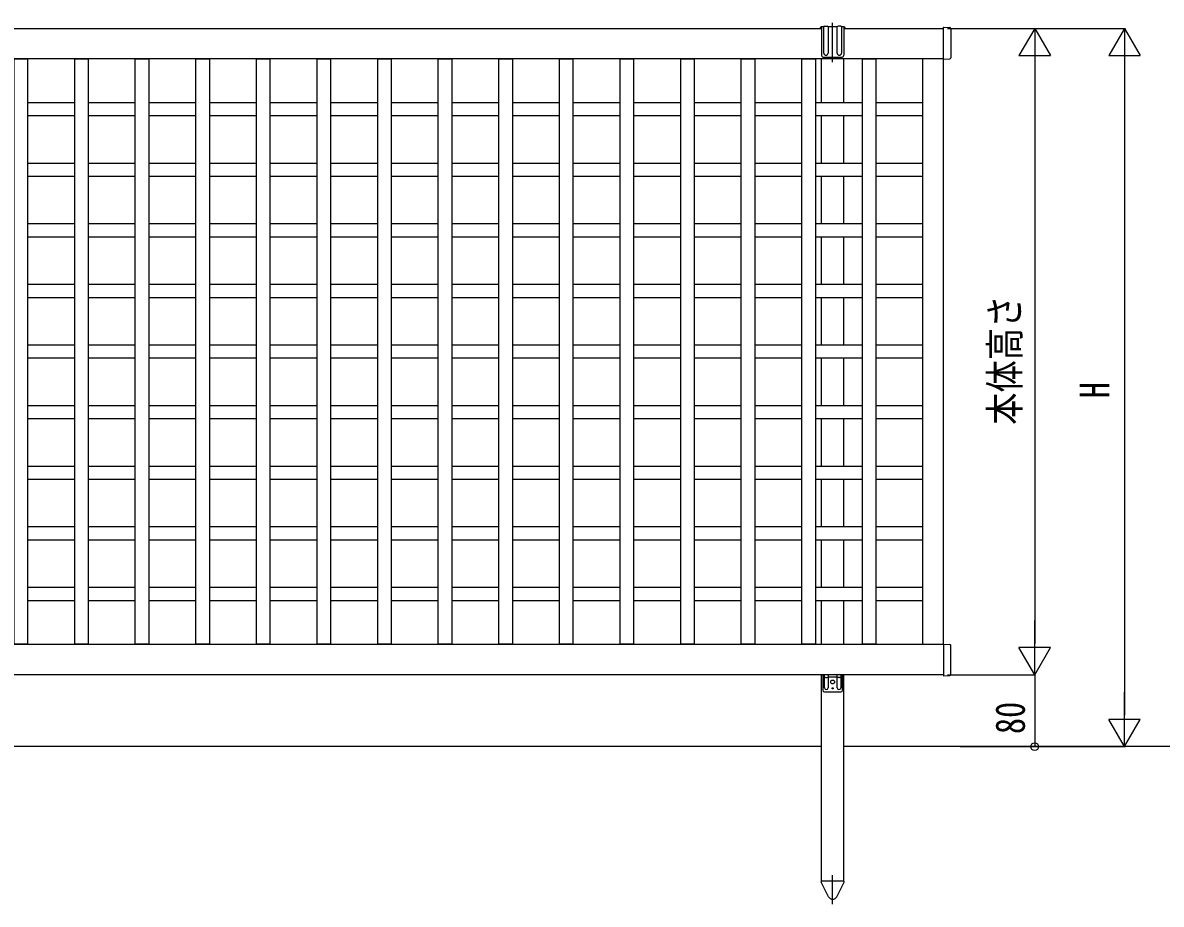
# Model space of a CAD drawing. Units: millimetres, scale not verified. Extents: x -4205 to 4205, y -2970 to 2970.
# Drawn here: x 1503 to 2771, y 794 to 1775 of the extents above; entities that cross this region are included whole.
import ezdxf
from ezdxf.enums import TextEntityAlignment as Align

# ---------------------------------------------------------------- set-up
doc = ezdxf.new("R2010")
doc.units = ezdxf.units.MM
doc.header["$LTSCALE"] = 16
doc.layers.add('0-4_YKK_A1', color=4, linetype='Continuous')
doc.layers.add('0-5_YKK_D', color=6, linetype='Continuous')
doc.styles.add('ＭＳ ゴシック', font='')
doc.styles.get('ＭＳ ゴシック').set_extended_font_data('MS Gothic')

msp = doc.modelspace()

# ---------------------------------------------------------------- linework, layer by layer
at = {"layer": '0-4_YKK_A1'}
for p, q in [((2405, 1731.64), (2405, 1775.42)), ((539, 1769.22), (2392.5, 1769.22)), ((2395, 1770.72), (2392.5, 1770.72)), ((2392.5, 1770.72), (2392.5, 1739.22)), ((2395, 1741.71), (2395, 1770.72)), ((2396, 1771.72), (2399, 1771.72)), ((2410, 1770.72), (2400, 1770.72)), ((2400, 1770.72), (2400, 1741.71)), ((2410, 1741.71), (2410, 1770.72)), ((2414, 1771.72), (2411, 1771.72)), ((2417.5, 1770.72), (2415, 1770.72)), ((2415, 1770.72), (2415, 1741.71)), ((2417.5, 1770.72), (2417.5, 1739.22)), ((2417.5, 1769.22), (2528.5, 1769.22)), ((2528.82, 1770.4), (2535.56, 1769.99)), ((2536.5, 1768.99), (2536.5, 1736.35)), ((2394.5, 1737.22), (2415.5, 1737.22)), ((2528.5, 1735.22), (539, 1735.22)), ((2392.5, 1686.72), (2392.5, 1735.22)), ((2417.5, 1686.72), (2417.5, 1735.22)), ((2505, 1735.22), (2505, 1083.22)), ((2528, 1735.22), (2528, 1083.22)), ((2528.82, 1734.94), (2535.56, 1735.35)), ((1508.25, 1686.72), (1560.75, 1686.72)), ((1575.75, 1686.72), (1628.25, 1686.72)), ((1643.25, 1686.72), (1695.75, 1686.72)), ((1710.75, 1686.72), (1763.25, 1686.72)), ((1778.25, 1686.72), (1830.75, 1686.72)), ((1845.75, 1686.72), (1898.25, 1686.72)), ((1913.25, 1686.72), (1965.75, 1686.72)), ((1980.75, 1686.72), (2033.25, 1686.72)), ((2048.25, 1686.72), (2100.75, 1686.72)), ((2115.75, 1686.72), (2168.25, 1686.72)), ((2183.25, 1686.72), (2235.75, 1686.72)), ((2250.75, 1686.72), (2303.25, 1686.72)), ((2318.25, 1686.72), (2370.75, 1686.72)), ((2385.75, 1686.72), (2438.25, 1686.72)), ((2453.25, 1686.72), (2505, 1686.72)), ((1560.75, 1671.72), (1508.25, 1671.72)), ((1628.25, 1671.72), (1575.75, 1671.72)), ((1695.75, 1671.72), (1643.25, 1671.72)), ((1763.25, 1671.72), (1710.75, 1671.72)), ((1830.75, 1671.72), (1778.25, 1671.72)), ((1898.25, 1671.72), (1845.75, 1671.72)), ((1965.75, 1671.72), (1913.25, 1671.72)), ((2033.25, 1671.72), (1980.75, 1671.72)), ((2100.75, 1671.72), (2048.25, 1671.72)), ((2168.25, 1671.72), (2115.75, 1671.72)), ((2235.75, 1671.72), (2183.25, 1671.72)), ((2303.25, 1671.72), (2250.75, 1671.72)), ((2370.75, 1671.72), (2318.25, 1671.72)), ((2438.25, 1671.72), (2385.75, 1671.72)), ((2392.5, 1619.22), (2392.5, 1671.72)), ((2417.5, 1619.22), (2417.5, 1671.72)), ((2505, 1671.72), (2453.25, 1671.72)), ((1508.25, 1619.22), (1560.75, 1619.22)), ((1575.75, 1619.22), (1628.25, 1619.22)), ((1643.25, 1619.22), (1695.75, 1619.22)), ((1710.75, 1619.22), (1763.25, 1619.22)), ((1778.25, 1619.22), (1830.75, 1619.22)), ((1845.75, 1619.22), (1898.25, 1619.22)), ((1913.25, 1619.22), (1965.75, 1619.22)), ((1980.75, 1619.22), (2033.25, 1619.22)), ((2048.25, 1619.22), (2100.75, 1619.22)), ((2115.75, 1619.22), (2168.25, 1619.22)), ((2183.25, 1619.22), (2235.75, 1619.22)), ((2250.75, 1619.22), (2303.25, 1619.22)), ((2318.25, 1619.22), (2370.75, 1619.22)), ((2385.75, 1619.22), (2438.25, 1619.22)), ((2453.25, 1619.22), (2505, 1619.22)), ((1560.75, 1604.22), (1508.25, 1604.22)), ((1628.25, 1604.22), (1575.75, 1604.22)), ((1695.75, 1604.22), (1643.25, 1604.22)), ((1763.25, 1604.22), (1710.75, 1604.22)), ((1830.75, 1604.22), (1778.25, 1604.22)), ((1898.25, 1604.22), (1845.75, 1604.22)), ((1965.75, 1604.22), (1913.25, 1604.22)), ((2033.25, 1604.22), (1980.75, 1604.22)), ((2100.75, 1604.22), (2048.25, 1604.22)), ((2168.25, 1604.22), (2115.75, 1604.22)), ((2235.75, 1604.22), (2183.25, 1604.22)), ((2303.25, 1604.22), (2250.75, 1604.22)), ((2370.75, 1604.22), (2318.25, 1604.22)), ((2438.25, 1604.22), (2385.75, 1604.22)), ((2392.5, 1551.72), (2392.5, 1604.22)), ((2417.5, 1551.72), (2417.5, 1604.22)), ((2505, 1604.22), (2453.25, 1604.22)), ((1508.25, 1551.72), (1560.75, 1551.72)), ((1575.75, 1551.72), (1628.25, 1551.72)), ((1643.25, 1551.72), (1695.75, 1551.72)), ((1710.75, 1551.72), (1763.25, 1551.72)), ((1778.25, 1551.72), (1830.75, 1551.72)), ((1845.75, 1551.72), (1898.25, 1551.72)), ((1913.25, 1551.72), (1965.75, 1551.72)), ((1980.75, 1551.72), (2033.25, 1551.72)), ((2048.25, 1551.72), (2100.75, 1551.72)), ((2115.75, 1551.72), (2168.25, 1551.72)), ((2183.25, 1551.72), (2235.75, 1551.72)), ((2250.75, 1551.72), (2303.25, 1551.72)), ((2318.25, 1551.72), (2370.75, 1551.72)), ((2385.75, 1551.72), (2438.25, 1551.72)), ((2453.25, 1551.72), (2505, 1551.72)), ((1560.75, 1536.72), (1508.25, 1536.72)), ((1628.25, 1536.72), (1575.75, 1536.72)), ((1695.75, 1536.72), (1643.25, 1536.72)), ((1763.25, 1536.72), (1710.75, 1536.72)), ((1830.75, 1536.72), (1778.25, 1536.72)), ((1898.25, 1536.72), (1845.75, 1536.72)), ((1965.75, 1536.72), (1913.25, 1536.72)), ((2033.25, 1536.72), (1980.75, 1536.72)), ((2100.75, 1536.72), (2048.25, 1536.72)), ((2168.25, 1536.72), (2115.75, 1536.72)), ((2235.75, 1536.72), (2183.25, 1536.72)), ((2303.25, 1536.72), (2250.75, 1536.72)), ((2370.75, 1536.72), (2318.25, 1536.72)), ((2438.25, 1536.72), (2385.75, 1536.72)), ((2392.5, 1484.22), (2392.5, 1536.72)), ((2417.5, 1484.22), (2417.5, 1536.72)), ((2505, 1536.72), (2453.25, 1536.72)), ((1508.25, 1484.22), (1560.75, 1484.22)), ((1575.75, 1484.22), (1628.25, 1484.22)), ((1643.25, 1484.22), (1695.75, 1484.22)), ((1710.75, 1484.22), (1763.25, 1484.22)), ((1778.25, 1484.22), (1830.75, 1484.22)), ((1845.75, 1484.22), (1898.25, 1484.22)), ((1913.25, 1484.22), (1965.75, 1484.22)), ((1980.75, 1484.22), (2033.25, 1484.22)), ((2048.25, 1484.22), (2100.75, 1484.22)), ((2115.75, 1484.22), (2168.25, 1484.22)), ((2183.25, 1484.22), (2235.75, 1484.22)), ((2250.75, 1484.22), (2303.25, 1484.22)), ((2318.25, 1484.22), (2370.75, 1484.22)), ((2385.75, 1484.22), (2438.25, 1484.22)), ((2453.25, 1484.22), (2505, 1484.22)), ((1560.75, 1469.22), (1508.25, 1469.22)), ((1628.25, 1469.22), (1575.75, 1469.22)), ((1695.75, 1469.22), (1643.25, 1469.22)), ((1763.25, 1469.22), (1710.75, 1469.22)), ((1830.75, 1469.22), (1778.25, 1469.22)), ((1898.25, 1469.22), (1845.75, 1469.22)), ((1965.75, 1469.22), (1913.25, 1469.22)), ((2033.25, 1469.22), (1980.75, 1469.22)), ((2100.75, 1469.22), (2048.25, 1469.22)), ((2168.25, 1469.22), (2115.75, 1469.22)), ((2235.75, 1469.22), (2183.25, 1469.22)), ((2303.25, 1469.22), (2250.75, 1469.22)), ((2370.75, 1469.22), (2318.25, 1469.22)), ((2438.25, 1469.22), (2385.75, 1469.22)), ((2392.5, 1416.72), (2392.5, 1469.22)), ((2417.5, 1416.72), (2417.5, 1469.22)), ((2505, 1469.22), (2453.25, 1469.22)), ((1508.25, 1416.72), (1560.75, 1416.72)), ((1575.75, 1416.72), (1628.25, 1416.72)), ((1643.25, 1416.72), (1695.75, 1416.72)), ((1710.75, 1416.72), (1763.25, 1416.72)), ((1778.25, 1416.72), (1830.75, 1416.72)), ((1845.75, 1416.72), (1898.25, 1416.72)), ((1913.25, 1416.72), (1965.75, 1416.72)), ((1980.75, 1416.72), (2033.25, 1416.72)), ((2048.25, 1416.72), (2100.75, 1416.72)), ((2115.75, 1416.72), (2168.25, 1416.72)), ((2183.25, 1416.72), (2235.75, 1416.72)), ((2250.75, 1416.72), (2303.25, 1416.72)), ((2318.25, 1416.72), (2370.75, 1416.72)), ((2385.75, 1416.72), (2438.25, 1416.72)), ((2453.25, 1416.72), (2505, 1416.72)), ((1560.75, 1401.72), (1508.25, 1401.72)), ((1628.25, 1401.72), (1575.75, 1401.72)), ((1695.75, 1401.72), (1643.25, 1401.72)), ((1763.25, 1401.72), (1710.75, 1401.72)), ((1830.75, 1401.72), (1778.25, 1401.72)), ((1898.25, 1401.72), (1845.75, 1401.72)), ((1965.75, 1401.72), (1913.25, 1401.72)), ((2033.25, 1401.72), (1980.75, 1401.72)), ((2100.75, 1401.72), (2048.25, 1401.72)), ((2168.25, 1401.72), (2115.75, 1401.72)), ((2235.75, 1401.72), (2183.25, 1401.72)), ((2303.25, 1401.72), (2250.75, 1401.72)), ((2370.75, 1401.72), (2318.25, 1401.72)), ((2438.25, 1401.72), (2385.75, 1401.72)), ((2392.5, 1349.22), (2392.5, 1401.72)), ((2417.5, 1349.22), (2417.5, 1401.72)), ((2505, 1401.72), (2453.25, 1401.72)), ((1508.25, 1349.22), (1560.75, 1349.22)), ((1575.75, 1349.22), (1628.25, 1349.22)), ((1643.25, 1349.22), (1695.75, 1349.22)), ((1710.75, 1349.22), (1763.25, 1349.22)), ((1778.25, 1349.22), (1830.75, 1349.22)), ((1845.75, 1349.22), (1898.25, 1349.22)), ((1913.25, 1349.22), (1965.75, 1349.22)), ((1980.75, 1349.22), (2033.25, 1349.22)), ((2048.25, 1349.22), (2100.75, 1349.22)), ((2115.75, 1349.22), (2168.25, 1349.22)), ((2183.25, 1349.22), (2235.75, 1349.22)), ((2250.75, 1349.22), (2303.25, 1349.22)), ((2318.25, 1349.22), (2370.75, 1349.22)), ((2385.75, 1349.22), (2438.25, 1349.22)), ((2453.25, 1349.22), (2505, 1349.22)), ((1560.75, 1334.22), (1508.25, 1334.22)), ((1628.25, 1334.22), (1575.75, 1334.22)), ((1695.75, 1334.22), (1643.25, 1334.22)), ((1763.25, 1334.22), (1710.75, 1334.22)), ((1830.75, 1334.22), (1778.25, 1334.22)), ((1898.25, 1334.22), (1845.75, 1334.22)), ((1965.75, 1334.22), (1913.25, 1334.22)), ((2033.25, 1334.22), (1980.75, 1334.22)), ((2100.75, 1334.22), (2048.25, 1334.22)), ((2168.25, 1334.22), (2115.75, 1334.22)), ((2235.75, 1334.22), (2183.25, 1334.22)), ((2303.25, 1334.22), (2250.75, 1334.22)), ((2370.75, 1334.22), (2318.25, 1334.22)), ((2438.25, 1334.22), (2385.75, 1334.22)), ((2392.5, 1281.72), (2392.5, 1334.22)), ((2417.5, 1281.72), (2417.5, 1334.22)), ((2505, 1334.22), (2453.25, 1334.22)), ((1508.25, 1281.72), (1560.75, 1281.72)), ((1575.75, 1281.72), (1628.25, 1281.72)), ((1643.25, 1281.72), (1695.75, 1281.72)), ((1710.75, 1281.72), (1763.25, 1281.72)), ((1778.25, 1281.72), (1830.75, 1281.72)), ((1845.75, 1281.72), (1898.25, 1281.72)), ((1913.25, 1281.72), (1965.75, 1281.72)), ((1980.75, 1281.72), (2033.25, 1281.72)), ((2048.25, 1281.72), (2100.75, 1281.72)), ((2115.75, 1281.72), (2168.25, 1281.72)), ((2183.25, 1281.72), (2235.75, 1281.72)), ((2250.75, 1281.72), (2303.25, 1281.72)), ((2318.25, 1281.72), (2370.75, 1281.72)), ((2385.75, 1281.72), (2438.25, 1281.72)), ((2453.25, 1281.72), (2505, 1281.72)), ((1560.75, 1266.72), (1508.25, 1266.72)), ((1628.25, 1266.72), (1575.75, 1266.72)), ((1695.75, 1266.72), (1643.25, 1266.72)), ((1763.25, 1266.72), (1710.75, 1266.72)), ((1830.75, 1266.72), (1778.25, 1266.72)), ((1898.25, 1266.72), (1845.75, 1266.72)), ((1965.75, 1266.72), (1913.25, 1266.72)), ((2033.25, 1266.72), (1980.75, 1266.72)), ((2100.75, 1266.72), (2048.25, 1266.72)), ((2168.25, 1266.72), (2115.75, 1266.72)), ((2235.75, 1266.72), (2183.25, 1266.72)), ((2303.25, 1266.72), (2250.75, 1266.72)), ((2370.75, 1266.72), (2318.25, 1266.72)), ((2438.25, 1266.72), (2385.75, 1266.72)), ((2392.5, 1214.22), (2392.5, 1266.72)), ((2417.5, 1214.22), (2417.5, 1266.72)), ((2505, 1266.72), (2453.25, 1266.72)), ((1508.25, 1214.22), (1560.75, 1214.22)), ((1575.75, 1214.22), (1628.25, 1214.22)), ((1643.25, 1214.22), (1695.75, 1214.22)), ((1710.75, 1214.22), (1763.25, 1214.22)), ((1778.25, 1214.22), (1830.75, 1214.22)), ((1845.75, 1214.22), (1898.25, 1214.22)), ((1913.25, 1214.22), (1965.75, 1214.22)), ((1980.75, 1214.22), (2033.25, 1214.22)), ((2048.25, 1214.22), (2100.75, 1214.22)), ((2115.75, 1214.22), (2168.25, 1214.22)), ((2183.25, 1214.22), (2235.75, 1214.22)), ((2250.75, 1214.22), (2303.25, 1214.22)), ((2318.25, 1214.22), (2370.75, 1214.22)), ((2385.75, 1214.22), (2438.25, 1214.22)), ((2453.25, 1214.22), (2505, 1214.22)), ((1560.75, 1199.22), (1508.25, 1199.22)), ((1628.25, 1199.22), (1575.75, 1199.22)), ((1695.75, 1199.22), (1643.25, 1199.22)), ((1763.25, 1199.22), (1710.75, 1199.22)), ((1830.75, 1199.22), (1778.25, 1199.22)), ((1898.25, 1199.22), (1845.75, 1199.22)), ((1965.75, 1199.22), (1913.25, 1199.22)), ((2033.25, 1199.22), (1980.75, 1199.22)), ((2100.75, 1199.22), (2048.25, 1199.22)), ((2168.25, 1199.22), (2115.75, 1199.22)), ((2235.75, 1199.22), (2183.25, 1199.22)), ((2303.25, 1199.22), (2250.75, 1199.22)), ((2370.75, 1199.22), (2318.25, 1199.22)), ((2438.25, 1199.22), (2385.75, 1199.22)), ((2392.5, 1146.72), (2392.5, 1199.22)), ((2417.5, 1146.72), (2417.5, 1199.22)), ((2505, 1199.22), (2453.25, 1199.22)), ((1508.25, 1146.72), (1560.75, 1146.72)), ((1575.75, 1146.72), (1628.25, 1146.72)), ((1643.25, 1146.72), (1695.75, 1146.72)), ((1710.75, 1146.72), (1763.25, 1146.72)), ((1778.25, 1146.72), (1830.75, 1146.72)), ((1845.75, 1146.72), (1898.25, 1146.72)), ((1913.25, 1146.72), (1965.75, 1146.72)), ((1980.75, 1146.72), (2033.25, 1146.72)), ((2048.25, 1146.72), (2100.75, 1146.72)), ((2115.75, 1146.72), (2168.25, 1146.72)), ((2183.25, 1146.72), (2235.75, 1146.72)), ((2250.75, 1146.72), (2303.25, 1146.72)), ((2318.25, 1146.72), (2370.75, 1146.72)), ((2385.75, 1146.72), (2438.25, 1146.72)), ((2453.25, 1146.72), (2505, 1146.72)), ((1560.75, 1131.72), (1508.25, 1131.72)), ((1628.25, 1131.72), (1575.75, 1131.72)), ((1695.75, 1131.72), (1643.25, 1131.72)), ((1763.25, 1131.72), (1710.75, 1131.72)), ((1830.75, 1131.72), (1778.25, 1131.72)), ((1898.25, 1131.72), (1845.75, 1131.72)), ((1965.75, 1131.72), (1913.25, 1131.72)), ((2033.25, 1131.72), (1980.75, 1131.72)), ((2100.75, 1131.72), (2048.25, 1131.72)), ((2168.25, 1131.72), (2115.75, 1131.72)), ((2235.75, 1131.72), (2183.25, 1131.72)), ((2303.25, 1131.72), (2250.75, 1131.72)), ((2370.75, 1131.72), (2318.25, 1131.72)), ((2438.25, 1131.72), (2385.75, 1131.72)), ((2392.5, 1083.22), (2392.5, 1131.72)), ((2417.5, 1083.22), (2417.5, 1131.72)), ((2505, 1131.72), (2453.25, 1131.72)), ((539, 1083.22), (2528.5, 1083.22)), ((2528.82, 1083.5), (2535.56, 1083.09)), ((2536.5, 1049.45), (2536.5, 1082.09)), ((2528.5, 1049.22), (539, 1049.22)), ((2394, 1049.22), (2394, 1032.22)), ((2394, 1047.02), (2396, 1047.02)), ((2396, 1034.72), (2396, 1049.22)), ((2397, 1046.15), (2399, 1046.15)), ((2400, 1049.22), (2400, 1034.72)), ((2400, 1047.02), (2410, 1047.02)), ((2410, 1034.72), (2410, 1049.22)), ((2413, 1046.15), (2411, 1046.15)), ((2414, 1049.22), (2414, 1034.72)), ((2414, 1047.02), (2416, 1047.02)), ((2416, 1032.22), (2416, 1049.22)), ((2417.5, 819.22), (2417.5, 1049.22)), ((2528.82, 1048.04), (2535.56, 1048.45)), ((2396, 1030.22), (2414, 1030.22)), ((2392.5, 969.22), (417.5, 969.22)), ((3196.38, 969.22), (2417.5, 969.22)), ((2405, 793.71), (2405, 826.19)), ((2400.54, 801.96), (2392.3, 818.22)), ((2409.46, 801.96), (2417.7, 818.22)), ((2417.7, 818.22), (2417.7, 819.22))]:
    msp.add_line(p, q, dxfattribs=at)
for points in [[(2528.5, 1735.24), (2528.5, 1735.92), (2528.5, 1769.42), (2528.5, 1770.1)], [(2528.5, 1083.2), (2528.5, 1082.52), (2528.5, 1049.02), (2528.5, 1048.34)], [(2417.5, 819.22), (2392.5, 819.22), (2392.5, 1049.22)], [(2417.7, 819.22), (2392.3, 819.22), (2392.3, 818.22)]]:
    msp.add_lwpolyline(points, dxfattribs=at)
for points in [[(1508.25, 1083.19), (1493.25, 1083.19), (1493.25, 1735.19), (1508.25, 1735.19)], [(1575.75, 1083.19), (1560.75, 1083.19), (1560.75, 1735.19), (1575.75, 1735.19)], [(1643.25, 1083.19), (1628.25, 1083.19), (1628.25, 1735.19), (1643.25, 1735.19)], [(1710.75, 1083.19), (1695.75, 1083.19), (1695.75, 1735.19), (1710.75, 1735.19)], [(1778.25, 1083.19), (1763.25, 1083.19), (1763.25, 1735.19), (1778.25, 1735.19)], [(1845.75, 1083.19), (1830.75, 1083.19), (1830.75, 1735.19), (1845.75, 1735.19)], [(1913.25, 1083.19), (1898.25, 1083.19), (1898.25, 1735.19), (1913.25, 1735.19)], [(1980.75, 1083.19), (1965.75, 1083.19), (1965.75, 1735.19), (1980.75, 1735.19)], [(2048.25, 1083.19), (2033.25, 1083.19), (2033.25, 1735.19), (2048.25, 1735.19)], [(2115.75, 1083.19), (2100.75, 1083.19), (2100.75, 1735.19), (2115.75, 1735.19)], [(2183.25, 1083.19), (2168.25, 1083.19), (2168.25, 1735.19), (2183.25, 1735.19)], [(2250.75, 1083.19), (2235.75, 1083.19), (2235.75, 1735.19), (2250.75, 1735.19)], [(2318.25, 1083.19), (2303.25, 1083.19), (2303.25, 1735.19), (2318.25, 1735.19)], [(2385.75, 1083.19), (2370.75, 1083.19), (2370.75, 1735.19), (2385.75, 1735.19)], [(2453.25, 1083.19), (2438.25, 1083.19), (2438.25, 1735.19), (2453.25, 1735.19)]]:
    msp.add_lwpolyline(points, close=True, dxfattribs=at)
for centre, radius in [((2405, 1041.22), 2.1), ((2405, 1034.22), 0.65)]:
    msp.add_circle(centre, radius, dxfattribs=at)
for centre, radius, start, end in [((2392.5, 1768.72), 2, 90, 165.65639), ((2396, 1770.72), 1, 90, 180), ((2399, 1770.72), 1, 0, 90), ((2411, 1770.72), 1, 90, 180), ((2414, 1770.72), 1, 0, 90), ((2417.5, 1768.72), 2, 14.34361, 90), ((2528.8, 1770.1), 0.3, 86.5, 180), ((2535.5, 1768.99), 1, 0, 86.5), ((2394.5, 1739.22), 2, 180, 270), ((2397.5, 1741.71), 2.5, 180, 0), ((2412.5, 1741.71), 2.5, 180, 0), ((2415.5, 1739.22), 2, 270, 0), ((2528.8, 1735.24), 0.3, 180, 273.5), ((2535.5, 1736.35), 1, 273.5, 0), ((2528.8, 1083.2), 0.3, 86.5, 180), ((2535.5, 1082.09), 1, 0, 86.5), ((2397, 1047.15), 1, 180, 270), ((2399, 1047.15), 1, 270, 0), ((2411, 1047.15), 1, 180, 270), ((2413, 1047.15), 1, 270, 0), ((2528.8, 1048.34), 0.3, 180, 273.5), ((2535.5, 1049.45), 1, 273.5, 0), ((2396, 1032.22), 2, 180, 270), ((2398, 1034.72), 2, 180, 0), ((2412, 1034.72), 2, 180, 0), ((2414, 1032.22), 2, 270, 0), ((2405, 804.22), 5, 206.87405, 333.12595)]:
    msp.add_arc(centre, radius, start, end, dxfattribs=at)
at = {"layer": '0-5_YKK_D'}
for p, q in [((2533, 1769.22), (2631, 1769.22)), ((2533, 1769.22), (2731, 1769.22)), ((2630, 1769.22), (2612.5, 1738.91)), ((2630, 1769.22), (2647.5, 1738.91)), ((2630, 1769.22), (2630, 1708.6)), ((2730, 1769.22), (2712.5, 1738.91)), ((2730, 1769.22), (2747.5, 1738.91)), ((2730, 1769.22), (2730, 1708.6)), ((2612.5, 1738.91), (2647.5, 1738.91)), ((2712.5, 1738.91), (2747.5, 1738.91)), ((2630, 1734.22), (2630, 1084.22)), ((2730, 1734.22), (2730, 1004.22)), ((2630, 1049.22), (2630, 1109.84)), ((2630, 1049.22), (2612.5, 1079.53)), ((2647.5, 1079.53), (2612.5, 1079.53)), ((2630, 1049.22), (2647.5, 1079.53)), ((2533, 1049.22), (2631, 1049.22)), ((2533, 1049.22), (2631, 1049.22)), ((2630, 1049.22), (2630, 969.22)), ((2730, 969.22), (2730, 1029.84)), ((2730, 969.22), (2712.5, 999.53)), ((2747.5, 999.53), (2712.5, 999.53)), ((2730, 969.22), (2747.5, 999.53)), ((2547, 969.22), (2631, 969.22)), ((2548, 969.22), (2731, 969.22))]:
    msp.add_line(p, q, dxfattribs=at)
msp.add_circle((2630, 969.22), 4.25, dxfattribs=at)

# ---------------------------------------------------------------- texts
at = {"layer": '0-5_YKK_D', "style": 'ＭＳ ゴシック', "width": 0.8}
for s, p in [('本体高さ', (2623, 1327.62)), ('H', (2723, 1357.22)), ('80', (2629, 983.24))]:
    msp.add_text(s, height=32.99, rotation=90, dxfattribs=at).set_placement(p, align=Align.BOTTOM_LEFT)

doc.saveas('drawing.dxf')
